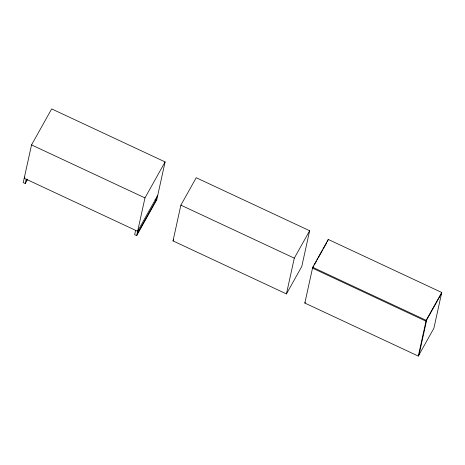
<?xml version="1.0" encoding="UTF-8"?>
<svg xmlns="http://www.w3.org/2000/svg" width="465" height="465" viewBox="0 0 465 465"><rect width="100%" height="100%" fill="white"/><g stroke="black" fill="none" stroke-linecap="round" stroke-linejoin="round"><path stroke-width="0.7" d="M135.606 230.344L134.652 234.68L136.675 235.621L156.804 199.636L165.098 161.919L51.673 108.909L31.544 144.9L23.25 182.611L25.273 183.559L27.749 179.141M25.273 183.559L26.226 179.223M26.761 179.444L26.482 180.728L27.179 179.478M136.675 235.621L144.97 197.91L165.098 161.919M138.587 229.576L137.878 232.791L156.095 200.229L156.798 197.015M173.015 240.905L180.873 205.146L196.213 177.729L309.638 230.739L301.779 266.497L286.44 293.915L173.015 240.905L173.712 239.661M286.44 293.915L294.299 258.156L309.638 230.739M304.842 303.058L312.701 267.299L328.278 239.452L441.75 292.485L433.886 328.244L418.308 356.091L304.842 303.058L305.319 302.198M328.278 239.452L327.389 241.556M418.308 356.091L426.173 320.333L441.75 292.485M419.029 354.807L426.707 319.885M24.912 177.014L24.203 178.275L137.628 231.285L157.757 195.3M313.579 266.236L312.515 268.136L425.987 321.17L441.564 293.322M314.288 264.974L316.421 261.161M317.118 259.912L317.833 258.627M318.537 257.378L322.437 250.408M323.14 249.147L326.68 242.817M180.873 205.146L294.299 258.156M312.701 267.299L426.173 320.333M155.078 199.758L156.095 200.229M31.544 144.9L144.97 197.91"/></g></svg>
